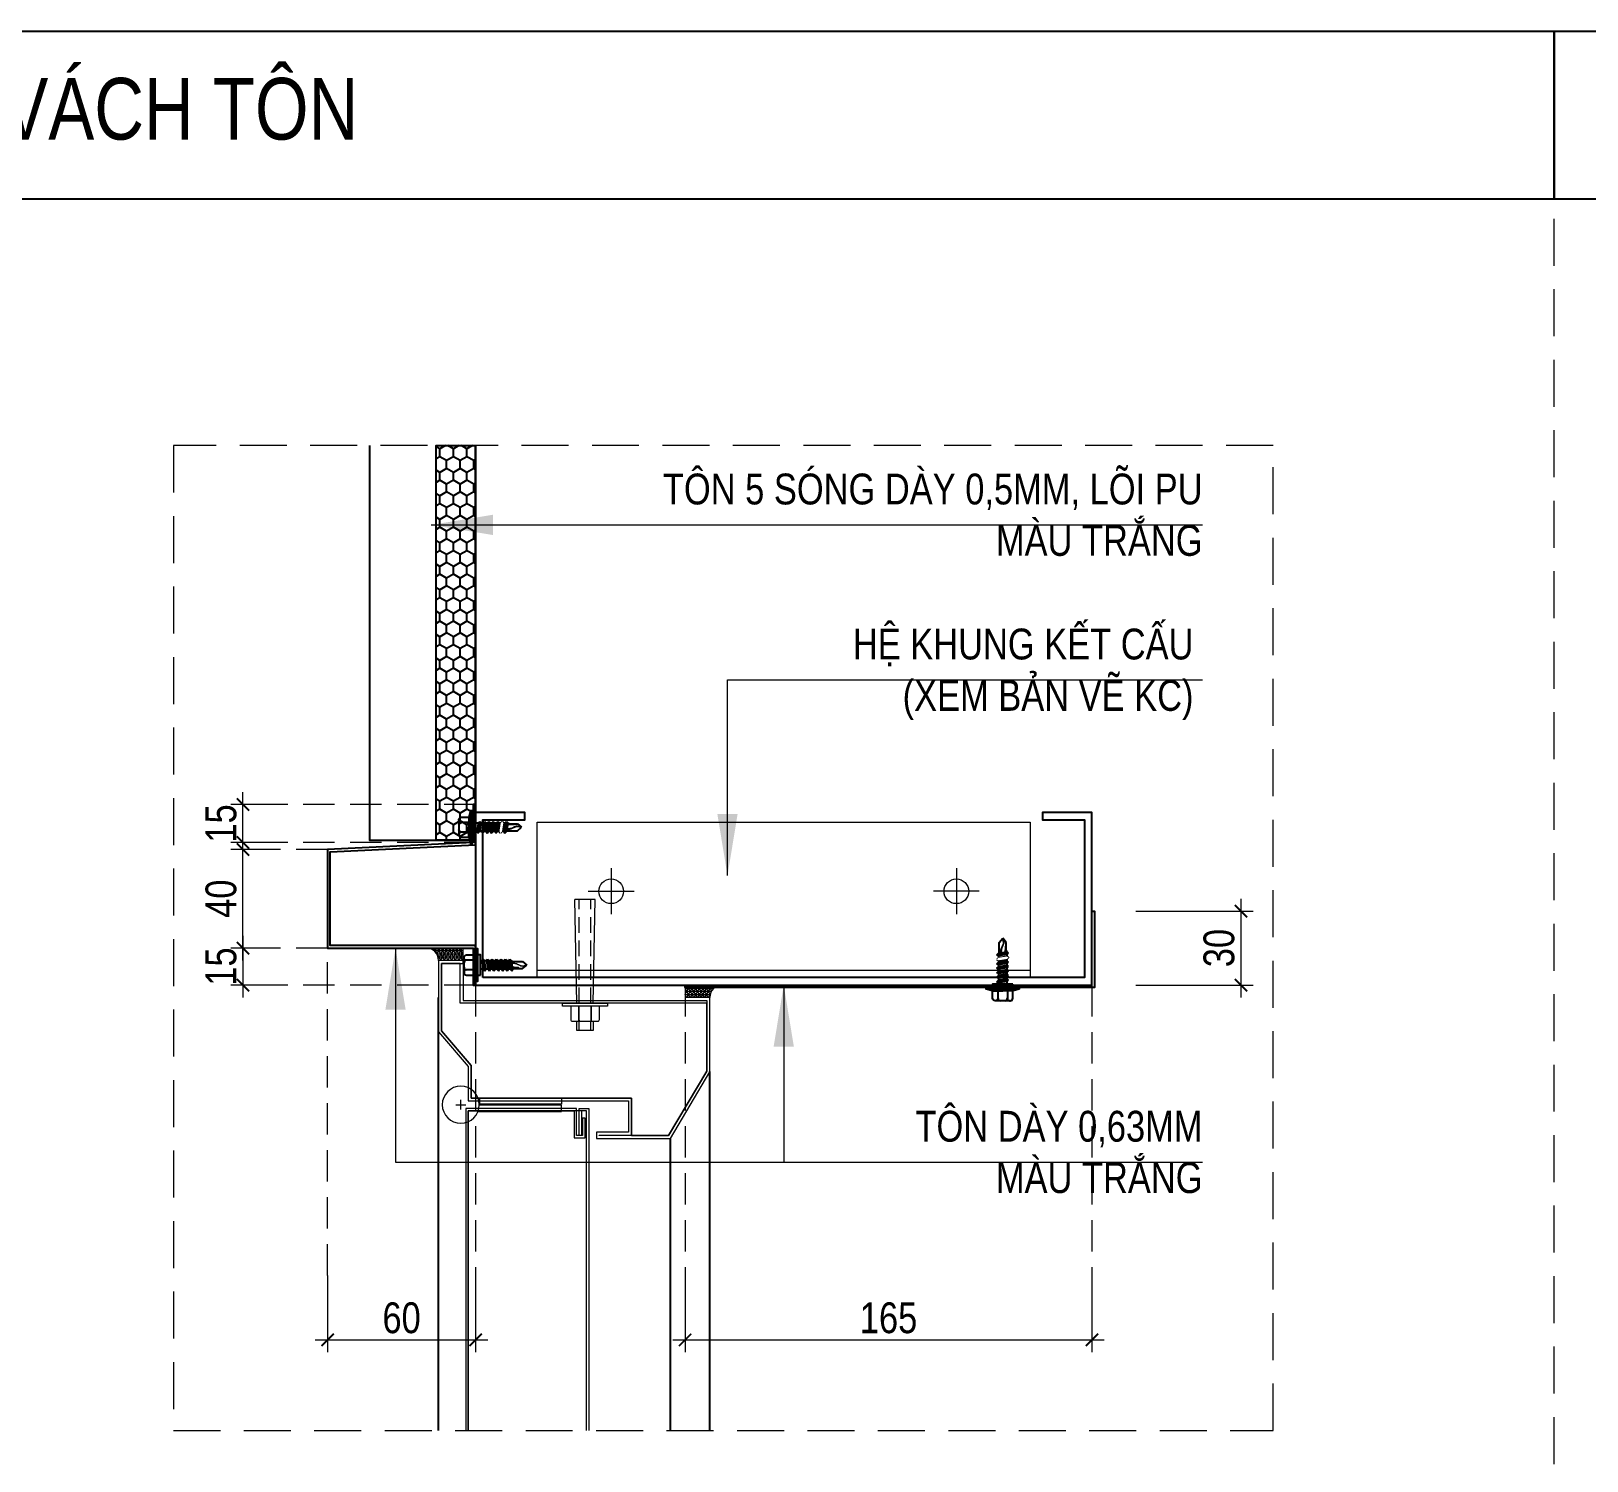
# Model space of a CAD drawing. Header units: millimetres. Extents: x -547695 to 905972, y -1055718 to 167349.
# Drawn here: x -533414 to -530259, y -1047136 to -1044238 of the extents above; entities that cross this region are included whole.
import ezdxf
from ezdxf.enums import TextEntityAlignment as Align

# ---------------------------------------------------------------- set-up
doc = ezdxf.new("R2010")
doc.units = ezdxf.units.MM
doc.linetypes.add('HIDDEN', pattern=[9.525, 6.35, -3.175])
doc.layers.get('DEFPOINTS').update_dxf_attribs({"color": 1, "lineweight": 25})
for name, color, linetype in [('6b-Sheeting_02', 150, 'Continuous'), ('A-TOLE', 152, 'Continuous'), ('XR_MC C C$0$A-CONC', 2, 'Continuous'), ('XR_MC C C$0$A-PATT', 251, 'Continuous')]:
    doc.layers.add(name, color=color, linetype=linetype)
for name, color, linetype, lineweight in [('A-DIMS', 8, 'Continuous', 9), ('A-DOOR', 142, 'Continuous', 9), ('A-FINE', 255, 'Continuous', 25), ('A-HIDD', 45, 'HIDDEN', 9), ('A-LITE', 9, 'Continuous', 9), ('A-PATT', 252, 'Continuous', 9), ('A-SYMBOLS', 10, 'Continuous', 13), ('A-TEXT', 255, 'Continuous', 25), ('A-WALL', 12, 'Continuous', 13)]:
    doc.layers.add(name, color=color, linetype=linetype, lineweight=lineweight)
doc.styles.add('VTK_Arial', font='arial.ttf', dxfattribs={"width": 0.8})
doc.dimstyles.new('A-2.5-DIM25', dxfattribs={"dimscale": 25, "dimtxt": 2.5, "dimasz": 1, "dimexe": 1, "dimexo": 0, "dimgap": 0.5, "dimtad": 1, "dimdec": 0, "dimzin": 12, "dimdsep": 46, "dimtxsty": 'VTK_Arial', "dimblk": 'ARCHTICK', "dimcen": 0, "dimdle": 1, "dimclrd": 256, "dimclre": 256, "dimclrt": 7, "dimadec": 1, "dimazin": 3, "dimtfac": 1, "dimtdec": 0, "dimtmove": 0, "dimatfit": 2, "dimfxl": 20, "dimtolj": 1, "dimtzin": 0, "dimlwd": -1, "dimlwe": -1, "dimarcsym": 0})

# ---------------------------------------------------------------- blocks, each defined once
blk = doc.blocks.new('XR_MC C C$0$12-14x20 HWFS')
for p, q in [((-21.34, 4.07), (-20.74, 6.65)), ((-25.4, -3.01), (-25.4, 3)), ((-21.34, 1.92), (-24.4, 1.92)), ((-18.09, 1.68), (-18.67, 1.68)), ((-18.09, 1.68), (-17.72, 2.35)), ((-17.57, -1.69), (-18.09, 1.68)), ((-16.99, -2.36), (-17.72, 2.35)), ((-17.72, 2.35), (-17.07, 1.68)), ((-16.55, -1.67), (-17.07, 1.68)), ((-16.2, 1.68), (-17.07, 1.68)), ((-16.2, 1.68), (-15.83, 2.35)), ((-15.68, -1.69), (-16.2, 1.68)), ((-15.1, -2.38), (-15.83, 2.35)), ((-15.83, 2.35), (-15.18, 1.68)), ((-14.66, -1.69), (-15.18, 1.68)), ((-14.39, 1.68), (-15.18, 1.68)), ((-14.39, 1.68), (-14.03, 2.35)), ((-13.87, -1.69), (-14.39, 1.68)), ((-13.29, -2.38), (-14.03, 2.35)), ((-14.03, 2.35), (-13.37, 1.68)), ((-12.85, -1.69), (-13.37, 1.68)), ((-12.59, 1.68), (-13.37, 1.68)), ((-12.59, 1.68), (-12.22, 2.35)), ((-12.07, -1.69), (-12.59, 1.68)), ((-11.49, -2.38), (-12.22, 2.35)), ((-12.22, 2.35), (-11.57, 1.68)), ((-10.78, 1.68), (-11.57, 1.68)), ((-11.04, -1.69), (-11.57, 1.68)), ((-10.78, 1.68), (-10.42, 2.35)), ((-10.26, -1.69), (-10.78, 1.68)), ((-9.68, -2.38), (-10.42, 2.35)), ((-10.42, 2.35), (-9.76, 1.68)), ((-8.98, 1.68), (-9.76, 1.68)), ((-9.24, -1.69), (-9.76, 1.68)), ((-7.88, -2.38), (-8.61, 2.35)), ((-7.17, 1.68), (-7.96, 1.68)), ((-7.17, 1.68), (-6.81, 2.35)), ((-6.65, -1.69), (-7.17, 1.68)), ((-6.07, -2.38), (-6.81, 2.35)), ((-6.81, 2.35), (-6.15, 1.68)), ((-5.63, -1.69), (-6.15, 1.68)), ((-5.33, 1.41), (-1.72, 1.41)), ((-1.72, 1.41), (0, 0)), ((-1.72, -1.41), (0, 0)), ((-21.34, -1.93), (-24.4, -1.93)), ((-20.74, -6.66), (-21.34, -4.08)), ((-17.57, -1.69), (-18.67, -1.69)), ((-17.57, -1.69), (-16.99, -2.36)), ((-16.99, -2.36), (-16.55, -1.67)), ((-15.68, -1.69), (-16.56, -1.69)), ((-15.68, -1.69), (-15.1, -2.38)), ((-15.1, -2.38), (-14.66, -1.69)), ((-13.87, -1.69), (-14.66, -1.69)), ((-13.87, -1.69), (-13.29, -2.38)), ((-13.29, -2.38), (-12.85, -1.69)), ((-12.07, -1.69), (-12.85, -1.69)), ((-12.07, -1.69), (-11.49, -2.38)), ((-11.49, -2.38), (-11.04, -1.69)), ((-10.26, -1.69), (-11.04, -1.69)), ((-10.26, -1.69), (-9.68, -2.38)), ((-9.68, -2.38), (-9.24, -1.69)), ((-8.46, -1.69), (-9.24, -1.69)), ((-6.65, -1.69), (-7.43, -1.69)), ((-6.65, -1.69), (-6.07, -2.38)), ((-6.07, -2.38), (-5.63, -1.69)), ((-5.07, -1.43), (-1.72, -1.43))]:
    blk.add_line(p, q)
for points in [[(-20.74, -6.66), (-20.74, 6.65), (-20.01, 6.65), (-20.01, -6.66)], [(-18.67, -4.09), (-18.67, 4.07), (-20.01, 4.07), (-20.01, -4.09)]]:
    blk.add_lwpolyline(points, close=True)
for points in [[(-21.34, 1.92), (-24.4, 1.92, -0.414214), (-25.4, 2.92), (-25.4, 3.07, -0.414214), (-24.4, 4.07), (-21.34, 4.07), (-21.34, 0)], [(-21.34, -1.93), (-24.4, -1.93, 0.414214), (-25.4, -2.93), (-25.4, -3.08, 0.414214), (-24.4, -4.08), (-21.34, -4.08), (-21.34, 0)]]:
    blk.add_lwpolyline(points, format="xyb")
at = {"ltscale": 100}
blk.add_lwpolyline([(-8.61, 2.35), (-8.98, 1.68), (-8.46, -1.69), (-7.88, -2.38), (-7.43, -1.69), (-7.96, 1.68)], close=True, dxfattribs=at)
for centre, radius, start, end in [((-24.4, 0.92), 1, 90, 180), ((-5.3, 2.88), 1.47, 234.69431, 269.00058), ((-24.4, -0.93), 1, 180, 270), ((-5.06, -2.17), 0.739, 89.30214, 139.91588)]:
    blk.add_arc(centre, radius, start, end)
at = {"lineweight": 20}
for points in [[(-6.01, 0.73), (-5.36, 0.75), (-4.22, 0.73), (-3.68, 0.41)], [(-3.73, 0.25), (-4.24, 0.57), (-5.34, 0.59), (-5.98, 0.57)], [(-2.45, -0.38), (-2.86, -0.23), (-3.32, 0), (-3.73, 0.25)], [(-3.68, 0.41), (-3.27, 0.16), (-2.82, -0.08), (-2.41, -0.22)], [(0, 0), (-1.78, -0.72), (-2.09, -0.51), (-2.45, -0.38)], [(-2.41, -0.22), (-2.08, -0.34), (-1.79, -0.48), (0, 0)], [(-1.79, -0.45), (-1.59, -0.43), (0, 0), (0, 0)], [(-3.31, -1.04), (-3.5, -1), (-4.96, -0.93), (-5.75, -0.9)], [(-3.04, -1.42), (-3.04, -1.42), (-3.04, -1.09), (-3.31, -1.04)], [(-2.45, -0.29), (-2.45, -0.29), (-1.98, -0.47), (-1.79, -0.45)]]:
    blk.add_open_spline(points, degree=3, dxfattribs=at)
blk.add_wipeout([(-7.96, 1.68), (-7.43, -1.69), (-7.88, -2.38), (-8.46, -1.69), (-8.98, 1.68), (-8.61, 2.35)])
blk = doc.blocks.new('12-14x20 HWFS')
at = {"layer": 'A-FINE'}
for p, q in [((-21.34, 4.07), (-20.74, 6.65)), ((-25.4, -3.01), (-25.4, 3)), ((-21.34, 1.92), (-24.4, 1.92)), ((-18.09, 1.68), (-18.67, 1.68)), ((-18.09, 1.68), (-17.72, 2.35)), ((-17.57, -1.69), (-18.09, 1.68)), ((-16.99, -2.36), (-17.72, 2.35)), ((-17.72, 2.35), (-17.07, 1.68)), ((-16.55, -1.67), (-17.07, 1.68)), ((-16.2, 1.68), (-17.07, 1.68)), ((-16.2, 1.68), (-15.83, 2.35)), ((-15.68, -1.69), (-16.2, 1.68)), ((-15.1, -2.38), (-15.83, 2.35)), ((-15.83, 2.35), (-15.18, 1.68)), ((-14.66, -1.69), (-15.18, 1.68)), ((-14.39, 1.68), (-15.18, 1.68)), ((-14.39, 1.68), (-14.03, 2.35)), ((-13.87, -1.69), (-14.39, 1.68)), ((-13.29, -2.38), (-14.03, 2.35)), ((-14.03, 2.35), (-13.37, 1.68)), ((-12.85, -1.69), (-13.37, 1.68)), ((-12.59, 1.68), (-13.37, 1.68)), ((-12.59, 1.68), (-12.22, 2.35)), ((-12.07, -1.69), (-12.59, 1.68)), ((-11.49, -2.38), (-12.22, 2.35)), ((-12.22, 2.35), (-11.57, 1.68)), ((-10.78, 1.68), (-11.57, 1.68)), ((-11.04, -1.69), (-11.57, 1.68)), ((-10.78, 1.68), (-10.42, 2.35)), ((-10.26, -1.69), (-10.78, 1.68)), ((-9.68, -2.38), (-10.42, 2.35)), ((-10.42, 2.35), (-9.76, 1.68)), ((-8.98, 1.68), (-9.76, 1.68)), ((-9.24, -1.69), (-9.76, 1.68)), ((-8.98, 1.68), (-8.61, 2.35)), ((-8.46, -1.69), (-8.98, 1.68)), ((-7.88, -2.38), (-8.61, 2.35)), ((-8.61, 2.35), (-7.96, 1.68)), ((-7.17, 1.68), (-7.96, 1.68)), ((-7.43, -1.69), (-7.96, 1.68)), ((-7.17, 1.68), (-6.81, 2.35)), ((-6.65, -1.69), (-7.17, 1.68)), ((-6.07, -2.38), (-6.81, 2.35)), ((-6.81, 2.35), (-6.15, 1.68)), ((-5.63, -1.69), (-6.15, 1.68)), ((-5.33, 1.41), (-1.72, 1.41)), ((-1.72, 1.41), (0, 0)), ((-1.72, -1.41), (0, 0)), ((-21.34, -1.93), (-24.4, -1.93)), ((-20.74, -6.66), (-21.34, -4.08)), ((-17.57, -1.69), (-18.67, -1.69)), ((-17.57, -1.69), (-16.99, -2.36)), ((-16.99, -2.36), (-16.55, -1.67)), ((-15.68, -1.69), (-16.56, -1.69)), ((-15.68, -1.69), (-15.1, -2.38)), ((-15.1, -2.38), (-14.66, -1.69)), ((-13.87, -1.69), (-14.66, -1.69)), ((-13.87, -1.69), (-13.29, -2.38)), ((-13.29, -2.38), (-12.85, -1.69)), ((-12.07, -1.69), (-12.85, -1.69)), ((-12.07, -1.69), (-11.49, -2.38)), ((-11.49, -2.38), (-11.04, -1.69)), ((-10.26, -1.69), (-11.04, -1.69)), ((-10.26, -1.69), (-9.68, -2.38)), ((-9.68, -2.38), (-9.24, -1.69)), ((-8.46, -1.69), (-9.24, -1.69)), ((-8.46, -1.69), (-7.88, -2.38)), ((-7.88, -2.38), (-7.43, -1.69)), ((-6.65, -1.69), (-7.43, -1.69)), ((-6.65, -1.69), (-6.07, -2.38)), ((-6.07, -2.38), (-5.63, -1.69)), ((-5.07, -1.43), (-1.72, -1.43))]:
    blk.add_line(p, q, dxfattribs=at)
for points in [[(-20.74, -6.66), (-20.74, 6.65), (-20.01, 6.65), (-20.01, -6.66)], [(-18.67, -4.09), (-18.67, 4.07), (-20.01, 4.07), (-20.01, -4.09)]]:
    blk.add_lwpolyline(points, close=True, dxfattribs=at)
for points in [[(-21.34, 1.92), (-24.4, 1.92, -0.414214), (-25.4, 2.92), (-25.4, 3.07, -0.414214), (-24.4, 4.07), (-21.34, 4.07), (-21.34, 0)], [(-21.34, -1.93), (-24.4, -1.93, 0.414214), (-25.4, -2.93), (-25.4, -3.08, 0.414214), (-24.4, -4.08), (-21.34, -4.08), (-21.34, 0)]]:
    blk.add_lwpolyline(points, format="xyb", dxfattribs=at)
for centre, radius, start, end in [((-24.4, 0.92), 1, 90, 180), ((-5.3, 2.88), 1.47, 234.69431, 269.00058), ((-24.4, -0.93), 1, 180, 270), ((-5.06, -2.17), 0.739, 89.30214, 139.91588)]:
    blk.add_arc(centre, radius, start, end, dxfattribs=at)
at = {"layer": 'A-FINE', "lineweight": 20}
for points in [[(-6.01, 0.73), (-5.36, 0.75), (-4.22, 0.73), (-3.68, 0.41)], [(-3.73, 0.25), (-4.24, 0.57), (-5.34, 0.59), (-5.98, 0.57)], [(-2.45, -0.38), (-2.86, -0.23), (-3.32, 0), (-3.73, 0.25)], [(-3.68, 0.41), (-3.27, 0.16), (-2.82, -0.08), (-2.41, -0.22)], [(0, 0), (-1.78, -0.72), (-2.09, -0.51), (-2.45, -0.38)], [(-2.41, -0.22), (-2.08, -0.34), (-1.79, -0.48), (0, 0)], [(-1.79, -0.45), (-1.59, -0.43), (0, 0), (0, 0)], [(-3.31, -1.04), (-3.5, -1), (-4.96, -0.93), (-5.75, -0.9)], [(-3.04, -1.42), (-3.04, -1.42), (-3.04, -1.09), (-3.31, -1.04)], [(-2.45, -0.29), (-2.45, -0.29), (-1.98, -0.47), (-1.79, -0.45)]]:
    blk.add_open_spline(points, degree=3, dxfattribs=at)
blk = doc.blocks.new('*U180')
blk.add_lwpolyline([(-2.75, 6.98), (-2.75, 40.81), (-0.25, 40.81), (-0.25, 7.5)])
blk.add_lwpolyline([(2.75, 40.8), (0.25, 40.8), (0.25, 7.8), (2.75, 7.8)], close=True)
blk.add_circle((0, 0), 7.5)
at = {"layer": 'A-WALL'}
for p, q in [((-2, 0), (2, 0)), ((0, -2), (0, 2))]:
    blk.add_line(p, q, dxfattribs=at)
blk = doc.blocks.new('VitNoTrai')
at = {"layer": 'A-PATT'}
for p, q in [((-42.14, 4.13), (-42.15, -4.13)), ((0, -3.33), (0, 3.33))]:
    blk.add_line(p, q, dxfattribs=at)
at = {"layer": 'A-PATT', "ltscale": 3}
for p, q in [((0, 3.33), (-42.15, 4.13)), ((0, -3.33), (-42.15, -4.13))]:
    blk.add_line(p, q, dxfattribs=at)
at = {"layer": 'A-PATT', "linetype": 'HIDDEN'}
for p, q in [((0, 2.33), (-42.15, 2.33)), ((11.07, 2.33), (7.29, 2.33)), ((0, -2.33), (-42.15, -2.33)), ((11.07, -2.33), (7.29, -2.33))]:
    blk.add_line(p, q, dxfattribs=at)
at = {"layer": 'A-PATT'}
for points in [[(1.14, 9.15), (1.14, -9.15), (0, -9.15), (0, 9.15)], [(7.29, 3.33), (11.07, 3.33), (11.07, -3.33), (7.29, -3.33)]]:
    blk.add_lwpolyline(points, close=True, dxfattribs=at)
for points in [[(1.14, 5.82), (1.14, 2.49), (6.62, 2.49, 0.414214), (7.29, 3.16), (7.29, 5.16, 0.414214), (6.62, 5.82)], [(1.14, 2.49), (1.14, -2.49), (6.62, -2.49, 0.414214), (7.29, -1.83), (7.29, 1.83, 0.414214), (6.62, 2.49)], [(1.14, -2.49), (1.14, -5.82), (6.62, -5.82, 0.414214), (7.29, -5.16), (7.29, -3.16, 0.414214), (6.62, -2.49)]]:
    blk.add_lwpolyline(points, format="xyb", close=True, dxfattribs=at)
blk = doc.blocks.new('A$C717e729f')
for points in [[(-5, 10), (-15, 10), (-15, 10), (-15, -19), (-3, -33), (-3, -47), (62, -47), (62, -59.7), (49, -59.7), (49, -62.2), (79, -62.2), (95, -35.2), (95, -5), (85, -5), (85, -6.2), (93.8, -6.2), (93.8, -34.87), (78.32, -61), (50.2, -61), (50.2, -60.9), (63.2, -60.9), (63.2, -45.8), (-1.8, -45.8), (-1.8, -32.56), (-13.8, -18.56), (-13.8, 8.8), (-13.8, 8.8), (-5, 8.8)], [(93.8, -7.4), (-6.2, -7.4), (-6.2, 8.8), (-13.8, 8.8), (-13.8, -18.56), (-1.8, -32.56), (-1.8, -45.8), (63.2, -45.8), (63.2, -61), (78.32, -61), (93.8, -34.87)], [(-6.2, 8.8), (-5, 8.8), (-5, -6.2), (93.8, -6.2), (93.8, -7.4), (-6.2, -7.4)]]:
    blk.add_lwpolyline(points, close=True)
for points in [[(-3, -180.63), (-3, -51), (40, -51), (40, -62), (44.4, -62), (44.4, -54), (43.4, -54), (43.4, -61), (41, -61), (41, -50), (-4, -50), (-4, -180.63)], [(45, -180.63), (45, -51), (43, -51), (43, -61), (42, -61), (42, -50), (46, -50), (46, -180.63)], [(45, -180.63), (45, -51), (-3, -51), (-3, -180.63)]]:
    blk.add_lwpolyline(points)
at = {"layer": 'A-FINE'}
for points in [[(-15, -180.63), (-15, -5)], [(95, -180.63), (95, -35)], [(79, -180.63), (79, -62.2)]]:
    blk.add_lwpolyline(points, dxfattribs=at)
at = {"xscale": -1, "rotation": 270}
blk.add_blockref('*U180', (-6, -48.5), dxfattribs=at)
at = {"layer": 'A-PATT', "rotation": 270}
blk.add_blockref('VitNoTrai', (44.4, -7.4), dxfattribs=at)
blk = doc.blocks.new('_ARCHTICK')
at = {"color": 0, "linetype": 'ByBlock', "const_width": 0.15}
blk.add_lwpolyline([(-0.5, -0.5), (0.5, 0.5)], dxfattribs=at)
blk = doc.blocks.new('*D779')
at = {"layer": 'A-DIMS', "transparency": 16777216}
for p, q in [((-532926.8, -1045896.8), (-533009.1, -1045896.8)), ((-532984.1, -1046121.8), (-532984.1, -1045871.8)), ((-532926.8, -1046096.8), (-533009.1, -1046096.8))]:
    blk.add_line(p, q, dxfattribs=at)
at = {"layer": 'DEFPOINTS', "color": 0, "transparency": 16777216}
for p in [(-532984.1, -1045896.8), (-532926.8, -1045896.8), (-532926.8, -1046096.8)]:
    blk.add_point(p, dxfattribs=at)
at = {"layer": 'A-DIMS', "transparency": 16777216, "xscale": 25, "yscale": 25, "zscale": 25}
for p, rotation in [((-532984.1, -1045896.8), 90), ((-532984.1, -1046096.8), 270)]:
    blk.add_blockref('_ARCHTICK', p, dxfattribs=dict(at, rotation=rotation))
at = {"layer": 'A-DIMS', "color": 7, "transparency": 16777216, "insert": (-533028.5, -1045996.8), "char_height": 62.5, "attachment_point": 5, "rotation": 90, "style": 'VTK_Arial'}
blk.add_mtext('\\A1;40', dxfattribs=at)
blk = doc.blocks.new('*D780')
at = {"layer": 'A-DIMS', "transparency": 16777216}
for p, q in [((-532984.1, -1045907.8), (-532984.1, -1045780.8)), ((-532926.8, -1045805.8), (-533009.1, -1045805.8)), ((-532926.8, -1045882.8), (-533009.1, -1045882.8))]:
    blk.add_line(p, q, dxfattribs=at)
at = {"layer": 'DEFPOINTS', "color": 0, "transparency": 16777216}
for p in [(-532984.1, -1045805.8), (-532926.8, -1045805.8), (-532926.8, -1045882.8)]:
    blk.add_point(p, dxfattribs=at)
at = {"layer": 'A-DIMS', "transparency": 16777216, "xscale": 25, "yscale": 25, "zscale": 25}
for p, rotation in [((-532984.1, -1045805.8), 90), ((-532984.1, -1045882.8), 270)]:
    blk.add_blockref('_ARCHTICK', p, dxfattribs=dict(at, rotation=rotation))
at = {"layer": 'A-DIMS', "color": 7, "transparency": 16777216, "insert": (-533028.5, -1045844.3), "char_height": 62.5, "attachment_point": 5, "rotation": 90, "style": 'VTK_Arial'}
blk.add_mtext('\\A1;15', dxfattribs=at)
blk = doc.blocks.new('*D781')
at = {"layer": 'A-DIMS', "transparency": 16777216}
for p, q in [((-532984.1, -1046071.8), (-532984.1, -1046196.8)), ((-532926.8, -1046096.8), (-533009.1, -1046096.8)), ((-532926.8, -1046171.8), (-533009.1, -1046171.8))]:
    blk.add_line(p, q, dxfattribs=at)
at = {"layer": 'DEFPOINTS', "color": 0, "transparency": 16777216}
for p in [(-532926.8, -1046096.8), (-532984.1, -1046171.8), (-532926.8, -1046171.8)]:
    blk.add_point(p, dxfattribs=at)
at = {"layer": 'A-DIMS', "transparency": 16777216, "xscale": 25, "yscale": 25, "zscale": 25}
for p, rotation in [((-532984.1, -1046096.8), 90), ((-532984.1, -1046171.8), 270)]:
    blk.add_blockref('_ARCHTICK', p, dxfattribs=dict(at, rotation=rotation))
at = {"layer": 'A-DIMS', "color": 7, "transparency": 16777216, "insert": (-533028.5, -1046134.3), "char_height": 62.5, "attachment_point": 5, "rotation": 90, "style": 'VTK_Arial'}
blk.add_mtext('\\A1;15', dxfattribs=at)
blk = doc.blocks.new('*D782')
at = {"layer": 'A-DIMS', "transparency": 16777216}
for p, q in [((-531173.4, -1046021.8), (-530935.3, -1046021.8)), ((-530960.3, -1045996.8), (-530960.3, -1046196.8)), ((-531173.4, -1046171.8), (-530935.3, -1046171.8))]:
    blk.add_line(p, q, dxfattribs=at)
at = {"layer": 'DEFPOINTS', "color": 0, "transparency": 16777216}
for p in [(-531173.4, -1046021.8), (-531173.4, -1046171.8), (-530960.3, -1046171.8)]:
    blk.add_point(p, dxfattribs=at)
at = {"layer": 'A-DIMS', "transparency": 16777216, "xscale": 25, "yscale": 25, "zscale": 25}
for p, rotation in [((-530960.3, -1046021.8), 90), ((-530960.3, -1046171.8), 270)]:
    blk.add_blockref('_ARCHTICK', p, dxfattribs=dict(at, rotation=rotation))
at = {"layer": 'A-DIMS', "color": 7, "transparency": 16777216, "insert": (-531004.7, -1046096.8), "char_height": 62.5, "attachment_point": 5, "rotation": 90, "style": 'VTK_Arial'}
blk.add_mtext('\\A1;30', dxfattribs=at)
blk = doc.blocks.new('*D783')
at = {"layer": 'A-DIMS', "transparency": 16777216}
for p, q in [((-532087.5, -1046760.2), (-532087.5, -1046916)), ((-531262.5, -1046760.2), (-531262.5, -1046916)), ((-532112.5, -1046891), (-531237.5, -1046891))]:
    blk.add_line(p, q, dxfattribs=at)
at = {"layer": 'DEFPOINTS', "color": 0, "transparency": 16777216}
for p in [(-532087.5, -1046760.2), (-531262.5, -1046760.2), (-531262.5, -1046891)]:
    blk.add_point(p, dxfattribs=at)
at = {"layer": 'A-DIMS', "transparency": 16777216, "xscale": 25, "yscale": 25, "zscale": 25, "rotation": 180}
blk.add_blockref('_ARCHTICK', (-532087.5, -1046891), dxfattribs=at)
at = {"layer": 'A-DIMS', "transparency": 16777216, "xscale": 25, "yscale": 25, "zscale": 25}
blk.add_blockref('_ARCHTICK', (-531262.5, -1046891), dxfattribs=at)
at = {"layer": 'A-DIMS', "color": 7, "transparency": 16777216, "insert": (-531675, -1046846.6), "char_height": 62.5, "attachment_point": 5, "style": 'VTK_Arial'}
blk.add_mtext('\\A1;165', dxfattribs=at)
blk = doc.blocks.new('*D810')
at = {"layer": 'A-DIMS', "transparency": 16777216}
for p, q in [((-532812.5, -1046760.2), (-532812.5, -1046916)), ((-532512.5, -1046760.2), (-532512.5, -1046916)), ((-532837.5, -1046891), (-532487.5, -1046891))]:
    blk.add_line(p, q, dxfattribs=at)
at = {"layer": 'DEFPOINTS', "color": 0, "transparency": 16777216}
for p in [(-532812.5, -1046760.2), (-532512.5, -1046760.2), (-532512.5, -1046891)]:
    blk.add_point(p, dxfattribs=at)
at = {"layer": 'A-DIMS', "transparency": 16777216, "xscale": 25, "yscale": 25, "zscale": 25, "rotation": 180}
blk.add_blockref('_ARCHTICK', (-532812.5, -1046891), dxfattribs=at)
at = {"layer": 'A-DIMS', "transparency": 16777216, "xscale": 25, "yscale": 25, "zscale": 25}
blk.add_blockref('_ARCHTICK', (-532512.5, -1046891), dxfattribs=at)
at = {"layer": 'A-DIMS', "color": 7, "transparency": 16777216, "insert": (-532662.5, -1046846.6), "char_height": 62.5, "attachment_point": 5, "style": 'VTK_Arial'}
blk.add_mtext('\\A1;60', dxfattribs=at)

msp = doc.modelspace()

# ---------------------------------------------------------------- hatches: boundary and pattern name
at = {"layer": 'A-PATT'}
h = msp.add_hatch(dxfattribs=at)
h.set_pattern_fill('NET3', color=256, scale=2)
h.set_pattern_definition([(0, (-1448180.5925, -1238449.8256), (0, 6.35), []), (60, (-1448180.5925, -1238449.8256), (-5.499261314, 3.175), []), (120, (-1448180.5925, -1238449.8256), (-5.499261314, -3.175), [])])
h.paths.add_polyline_path([(-532537.5, -1046121.8), (-532537.5, -1046096.8), (-532612.6, -1046096.8, -0.415834), (-532587.5, -1046121.8)])
h = msp.add_hatch(dxfattribs=at)
h.set_pattern_fill('NET3', color=256, scale=2, angle=180)
h.set_pattern_definition([(180, (-1448180.5925, -1238449.8256), (-8e-16, -6.35), []), (240, (-1448180.5925, -1238449.8256), (5.499261314, -3.175), []), (300, (-1448180.5925, -1238449.8256), (5.499261314, 3.175), [])])
h.paths.add_polyline_path([(-532012.6, -1046171.8), (-532087.5, -1046171.8), (-532087.5, -1046196.8), (-532037.5, -1046196.8, -0.413007)])

# ---------------------------------------------------------------- linework, layer by layer
at = {"layer": 'A-FINE'}
for points in [[(-537575.2, -1044238.3), (-530325.2, -1044238.3), (-530325.2, -1044578.8), (-537575.2, -1044578.8)], [(-530325.2, -1044238.3), (-523075.2, -1044238.3), (-523075.2, -1044578.8), (-530325.2, -1044578.8)]]:
    msp.add_lwpolyline(points, close=True, dxfattribs=at)
at = {"layer": 'A-HIDD', "ltscale": 15}
msp.add_line((-537575.2, -1044238.3), (-523075.2, -1044238.3), dxfattribs=at)
at = {"layer": 'A-HIDD', "ltscale": 10}
for p, q in [((-532812.5, -1045896.8), (-532926.8, -1045896.8)), ((-532812.5, -1046096.8), (-532926.8, -1046096.8)), ((-532812.5, -1046760.2), (-532812.5, -1046096.8)), ((-532512.5, -1046171.8), (-532926.8, -1046171.8)), ((-532512.5, -1046171.8), (-532512.5, -1046760.2)), ((-532087.5, -1046171.8), (-532087.5, -1046760.2)), ((-531262.5, -1046171.8), (-531262.5, -1046760.2))]:
    msp.add_line(p, q, dxfattribs=at)
at = {"layer": 'A-HIDD', "ltscale": 15}
msp.add_lwpolyline([(-530325.2, -1051143.3), (-530325.2, -1044238.3)], dxfattribs=at)
at = {"layer": 'A-LITE'}
for p, q in [((-532237.5, -1045935.2), (-532237.5, -1046028.4)), ((-531537.5, -1045935.2), (-531537.5, -1046028.4)), ((-532284.1, -1045981.8), (-532190.9, -1045981.8)), ((-531490.9, -1045981.8), (-531584.1, -1045981.8)), ((-532537.5, -1046121.8), (-532537.5, -1046096.8)), ((-532087.5, -1046171.8), (-532087.5, -1046196.8))]:
    msp.add_line(p, q, dxfattribs=at)
for centre in [(-532237.5, -1045981.8), (-531537.5, -1045981.8)]:
    msp.add_circle(centre, 25, dxfattribs=at)
for centre, start, end in [((-532612.5, -1046121.8), 0, 90.3169), ((-532012.5, -1046196.8), 89.6831, 180)]:
    msp.add_arc(centre, 25, start, end, dxfattribs=at)
at = {"layer": 'XR_MC C C$0$A-CONC'}
msp.add_lwpolyline([(-532497.5, -1046156.8), (-532497.5, -1045836.8), (-532412.5, -1045836.8), (-532412.5, -1045821.8), (-532512.5, -1045821.8), (-532512.5, -1046171.8), (-531262.5, -1046171.8), (-531262.5, -1045821.8), (-531362.5, -1045821.8), (-531362.5, -1045836.8), (-531277.5, -1045836.8), (-531277.5, -1046156.8)], close=True, dxfattribs=at)

# ---------------------------------------------------------------- block references
at = {"layer": 'A-DOOR', "ltscale": 0.3, "xscale": 5, "yscale": 5, "zscale": 5}
msp.add_blockref('A$C717e729f', (-532512.5, -1046171.8), dxfattribs=at)
at = {"layer": 'XR_MC C C$0$A-PATT', "xscale": 4.999988684640183, "yscale": 4.999988684640183, "zscale": 4.999988684640183}
msp.add_blockref('12-14x20 HWFS', (-532408.8, -1046131.2), dxfattribs=at)

# ---------------------------------------------------------------- texts
at = {"layer": 'A-TEXT', "color": 0, "style": 'VTK_Arial', "width": 0.8}
msp.add_text('CHI TIẾT HOÀN THIỆN VIỀN CỬA THÉP CÁNH ĐẨY TƯỜNG VÁCH TÔN', height=125, dxfattribs=at).set_placement((-537454.7, -1044395.6), align=Align.MIDDLE_LEFT)
at = {"layer": 'A-TEXT', "color": 0, "char_height": 62.5, "attachment_point": 3, "style": 'VTK_Arial'}
for s, insert, width in [('TÔN 5 SÓNG DÀY 0,5MM, LÕI PU\\PMÀU TRẮNG', (-531038.2, -1045135.1), 2028.717), ('HỆ KHUNG KẾT CẤU\\P(XEM BẢN VẼ KC)', (-531056.6, -1045449.3), 2028.717), ('TÔN DÀY 0,63MM\\PMÀU TRẮNG', (-531038.3, -1046426.7), 1765.323)]:
    msp.add_mtext(s, dxfattribs=dict(at, insert=insert, width=width))

# ---------------------------------------------------------------- dimensions: what is measured, and where the dimension line sits
at = {"layer": 'A-DIMS'}
for base, p1, p2, override, picture, middle in [((-532984.1, -1045805.8), (-532926.8, -1045882.8), (-532926.8, -1045805.8), {"dimlfac": 0.2, "dimpost": '\\X'}, '*D780', (-532984.1, -1045844.3)), ((-532984.1, -1046171.8), (-532926.8, -1046096.8), (-532926.8, -1046171.8), {"dimlfac": 0.2, "dimpost": '\\X', "dimtmove": 1}, '*D781', (-532984.1, -1046134.3))]:
    dim = msp.add_linear_dim(base=base, p1=p1, p2=p2, angle=90, dimstyle='A-2.5-DIM25', override=override, dxfattribs=at)
    dim.commit()
    dim.dimension.update_dxf_attribs({"geometry": picture, "text_midpoint": middle, "dimtype": 160})
for base, p1, p2, picture, middle in [((-532984.1, -1045896.8), (-532926.8, -1046096.8), (-532926.8, -1045896.8), '*D779', (-533028.5, -1045996.8)), ((-530960.3, -1046171.8), (-531173.4, -1046021.8), (-531173.4, -1046171.8), '*D782', (-531004.7, -1046096.8))]:
    dim = msp.add_linear_dim(base=base, p1=p1, p2=p2, angle=90, dimstyle='A-2.5-DIM25', override={"dimlfac": 0.2, "dimpost": '\\X'}, dxfattribs=at)
    dim.commit()
    dim.dimension.update_dxf_attribs({"geometry": picture, "text_midpoint": middle})
for base, p1, p2, override, picture, middle in [((-532512.5, -1046891), (-532812.5, -1046760.2), (-532512.5, -1046760.2), {"dimlfac": 0.2, "dimpost": '\\X', "dimtmove": 1}, '*D810', (-532662.5, -1046846.6)), ((-531262.5, -1046891), (-532087.5, -1046760.2), (-531262.5, -1046760.2), {"dimlfac": 0.2, "dimpost": '\\X'}, '*D783', (-531675, -1046846.6))]:
    dim = msp.add_linear_dim(base=base, p1=p1, p2=p2, dimstyle='A-2.5-DIM25', override=override, dxfattribs=at)
    dim.commit()
    dim.dimension.update_dxf_attribs({"geometry": picture, "text_midpoint": middle})

# ---------------------------------------------------------------- leaders
at = {"layer": 'A-SYMBOLS'}
for points in [[(-532602.3, -1045239.1), (-531038.3, -1045239.1)], [(-532001.6, -1045950), (-532001.6, -1045553.3), (-531038.3, -1045553.3)], [(-531887.5, -1046171.8), (-531887.5, -1046530.7)]]:
    msp.add_leader(points, dimstyle='A-2.5-DIM25', override={"dimasz": 5}, dxfattribs=at)

# ---------------------------------------------------------------- next in the draw order: block references
at = {"layer": 'XR_MC C C$0$A-PATT', "yscale": 5, "zscale": 5}
for p, xscale, rotation in [((-532419.1, -1045852), -5, 180), ((-531443.5, -1046076.7), 5, 90)]:
    msp.add_blockref('XR_MC C C$0$12-14x20 HWFS', p, dxfattribs=dict(at, xscale=xscale, rotation=rotation))

# ---------------------------------------------------------------- next in the draw order: hatches: boundary and pattern name
h = msp.add_hatch()
h.set_pattern_fill('HONEY', color=251, scale=5, angle=90)
h.set_pattern_definition([(90, (-328672.258, -2052988.762), (-13.74815322, 23.8125), [15.875, -31.75]), (210, (-328672.258, -2052988.762), (-13.74815332, -23.81249995), [15.875, -31.75]), (150, (-328672.258, -2052988.762), (-27.49630654, 5e-08), [-31.75, 15.875])])
h.paths.add_polyline_path([(-532592.5, -1045878.4), (-532592.5, -1045078.5), (-532512.5, -1045078.5), (-532512.5, -1045878.4)])

# ---------------------------------------------------------------- next in the draw order: linework, layer by layer
at = {"layer": '6b-Sheeting_02'}
msp.add_lwpolyline([(-532727.5, -1045078.5), (-532727.5, -1045878.4), (-532512.5, -1045878.4), (-532512.5, -1045078.5)], dxfattribs=at)
at = {"layer": 'A-FINE'}
msp.add_lwpolyline([(-532592.5, -1045878.4), (-532592.5, -1045078.5), (-532512.5, -1045078.5), (-532512.5, -1045878.4)], close=True, dxfattribs=at)
at = {"layer": 'A-HIDD', "ltscale": 10}
for p, q in [((-532512.5, -1045805.8), (-532926.8, -1045805.8)), ((-532512.5, -1045882.8), (-532926.8, -1045882.8))]:
    msp.add_line(p, q, dxfattribs=at)
at = {"layer": 'A-HIDD', "ltscale": 15}
msp.add_lwpolyline([(-533125.2, -1047074.9), (-530895.2, -1047074.9), (-530895.2, -1045078.5), (-533125.2, -1045078.5)], close=True, dxfattribs=at)
at = {"layer": 'A-LITE'}
msp.add_line((-532387.5, -1046141.8), (-531387.5, -1046141.8), dxfattribs=at)
msp.add_lwpolyline([(-532387.5, -1045841.8), (-531387.5, -1045841.8), (-531387.5, -1046156.8), (-532387.5, -1046156.8)], close=True, dxfattribs=at)
at = {"layer": 'A-TOLE', "color": 1, "ltscale": 0.1}
for points in [[(-532512.5, -1046171.8), (-532512.5, -1046091.8), (-532807.5, -1046091.8), (-532807.5, -1045901.5), (-532512.5, -1045887.6), (-532512.5, -1045805.8), (-532517.5, -1045805.8), (-532517.5, -1045882.8), (-532812.5, -1045896.8), (-532812.5, -1046096.8), (-532517.5, -1046096.8), (-532517.5, -1046171.8)], [(-532087.5, -1046171.8), (-531262.5, -1046171.8), (-531262.5, -1046021.8), (-531257.5, -1046021.8), (-531257.5, -1046176.8), (-532087.5, -1046176.8)]]:
    msp.add_lwpolyline(points, close=True, dxfattribs=at)

# ---------------------------------------------------------------- next in the draw order: leaders
at = {"layer": 'A-SYMBOLS'}
msp.add_leader([(-532674.8, -1046096.8), (-532674.8, -1046530.7), (-531038.3, -1046530.7)], dimstyle='A-2.5-DIM25', override={"dimasz": 5}, dxfattribs=at)

doc.saveas('drawing.dxf')
